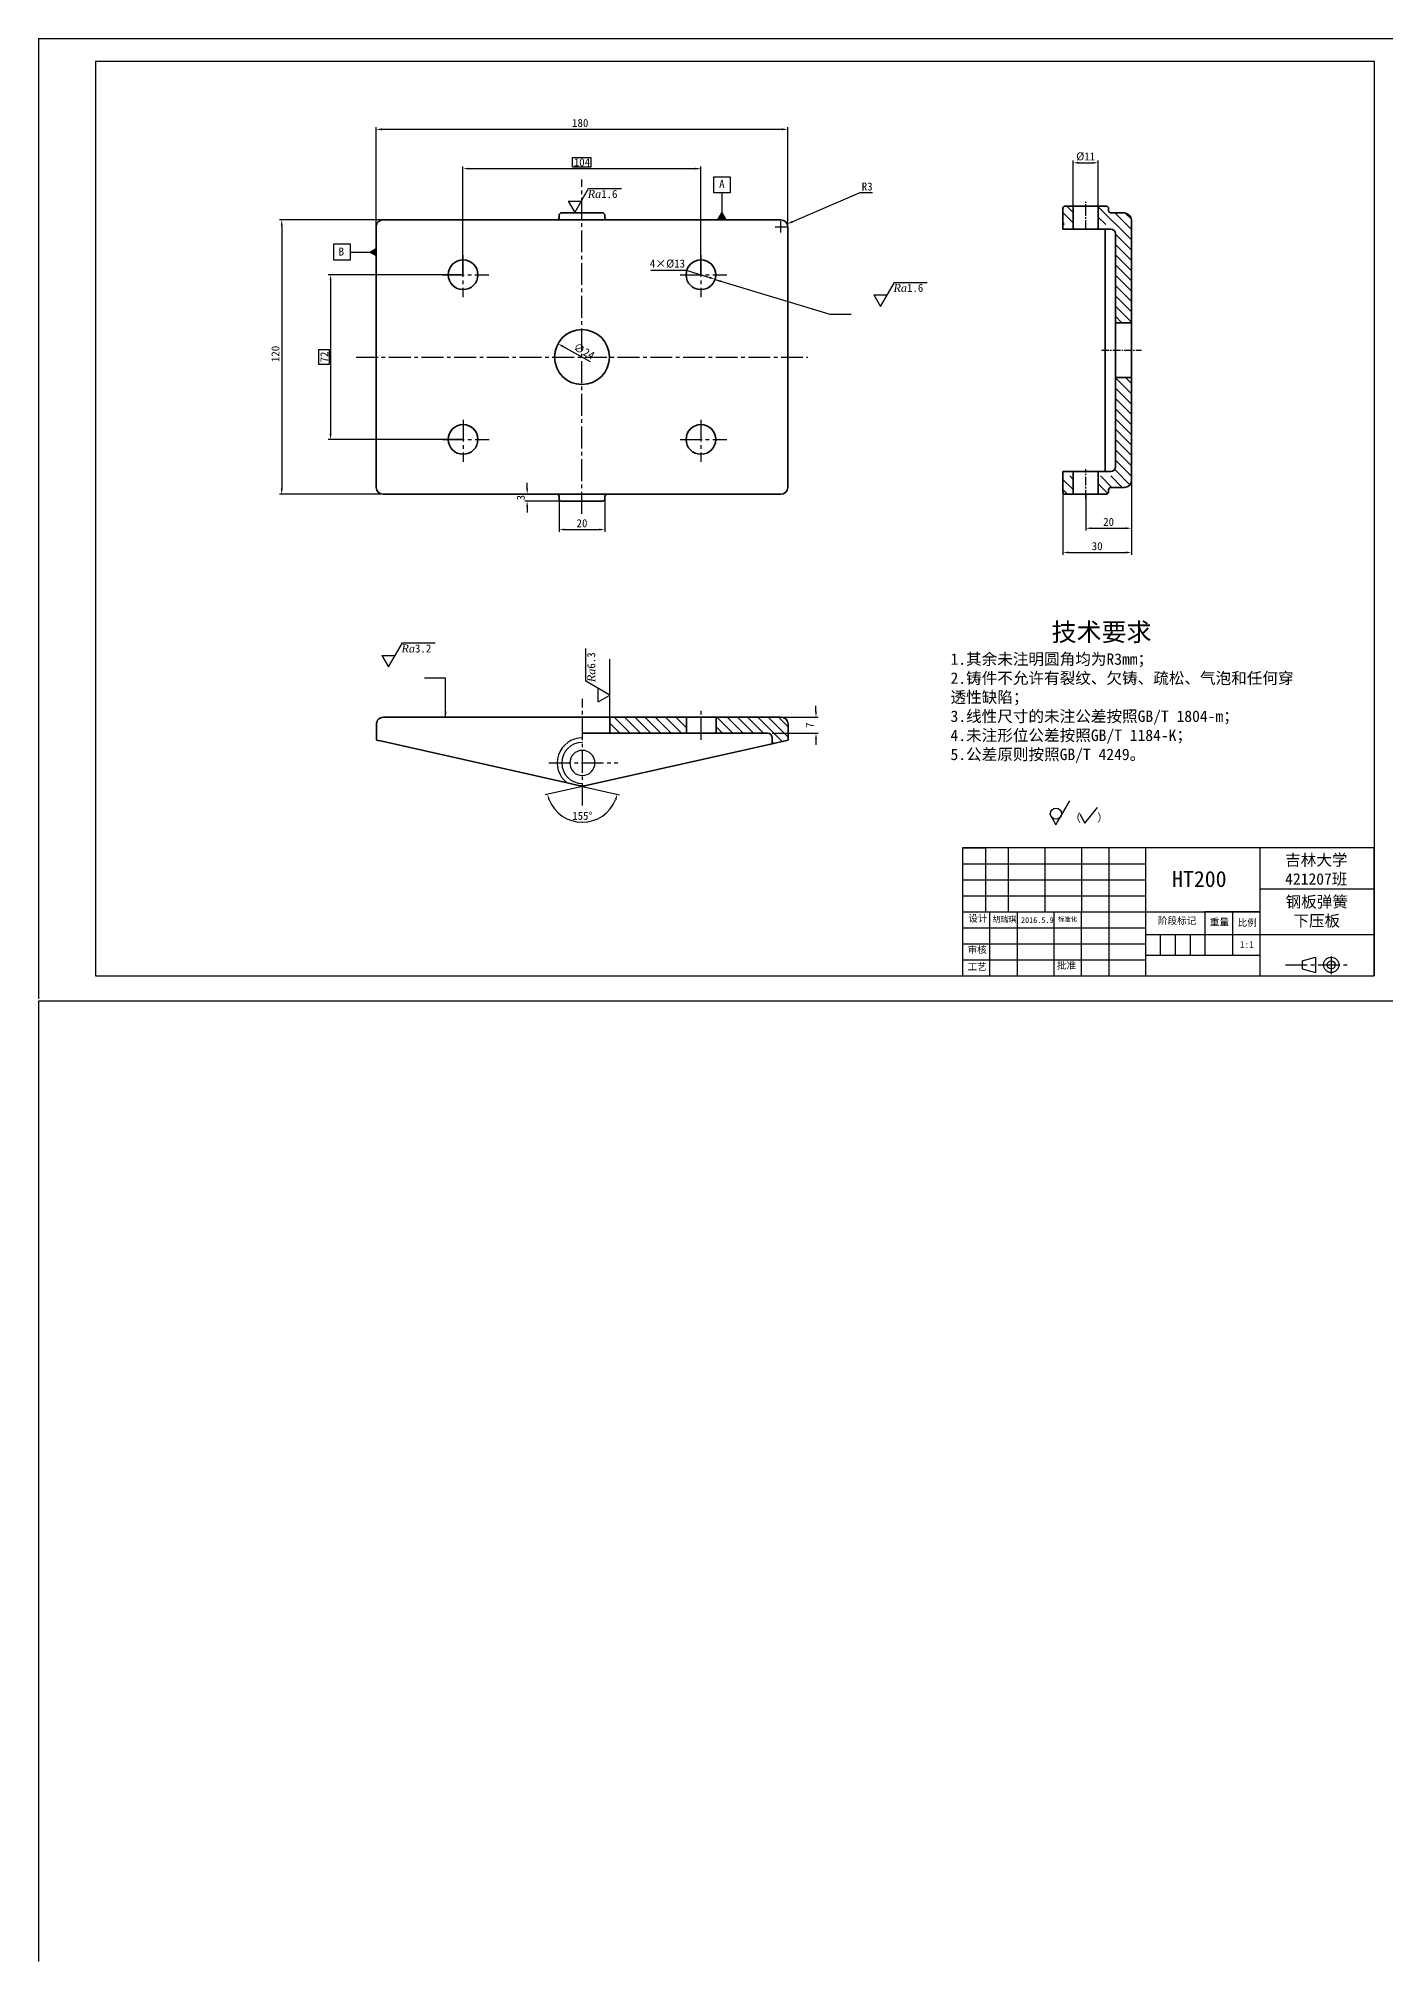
# Model space of a CAD drawing. Header units: millimetres. Extents: x -4667 to 8941, y -1665 to 5310.
# Drawn here: x 344 to 933, y 1433 to 2274 of the extents above; entities that cross this region are included whole.
import ezdxf

# ---------------------------------------------------------------- set-up
doc = ezdxf.new("R2010")
doc.units = ezdxf.units.MM
doc.linetypes.add('ACAD_ISO02W100', pattern=[15, 12, -3])
doc.linetypes.add('CENTER2', pattern=[28.575, 19.05, -3.175, 3.175, -3.175])
for name, color, linetype in [('图层1', 7, 'CONTINUOUS'), ('尺寸', 4, 'CONTINUOUS'), ('文字', 3, 'CONTINUOUS'), ('点划线', 6, 'CENTER2'), ('细实线', 3, 'CONTINUOUS')]:
    doc.layers.add(name, color=color, linetype=linetype)
doc.layers.add('粗实线', color=2, linetype='CONTINUOUS', lineweight=30)
doc.styles.get("Standard").update_dxf_attribs({"font": '', "height": 3.5})
doc.styles.get('Standard').set_extended_font_data('SimSun')
doc.dimstyles.new('无偏差', dxfattribs={"dimtxt": 3.5, "dimasz": 2.5, "dimexe": 1, "dimexo": 0, "dimgap": 1, "dimtad": 1, "dimtoh": 1, "dimdec": 0, "dimzin": 0, "dimdsep": 46, "dimtxsty": 'Standard', "dimcen": 2.5, "dimclrd": 256, "dimadec": 0, "dimazin": 0, "dimtfac": 1, "dimtdec": 0, "dimtofl": 0, "dimtmove": 0, "dimatfit": 3, "dimfxl": 1, "dimtolj": 1, "dimtzin": 0, "dimarcsym": 0})
doc.dimstyles.new('无偏差$0', dxfattribs={"dimtxt": 3.5, "dimasz": 2.5, "dimexe": 1, "dimexo": 0, "dimgap": 1, "dimtad": 1, "dimtoh": 1, "dimdec": 0, "dimzin": 0, "dimdsep": 46, "dimtxsty": 'Standard', "dimcen": 2.5, "dimclrd": 256, "dimadec": 0, "dimazin": 0, "dimtfac": 1, "dimtdec": 0, "dimtofl": 0, "dimtmove": 0, "dimatfit": 3, "dimfxl": 1, "dimtolj": 1, "dimtzin": 0, "dimarcsym": 0})

# ---------------------------------------------------------------- blocks, each defined once
blk = doc.blocks.new('*D182')
at = {"layer": '尺寸', "color": 0, "lineweight": -2, "ltscale": 0.5}
for p, q in [((491.77, 2191.54), (491.77, 2235.13)), ((671.77, 2191.54), (671.77, 2235.13))]:
    blk.add_line(p, q, dxfattribs=at)
at = {"layer": '尺寸', "lineweight": -2, "ltscale": 0.5}
blk.add_line((494.27, 2234.13), (669.27, 2234.13), dxfattribs=at)
at = {"layer": '尺寸', "ltscale": 0.5}
for points in [[(494.27, 2234.55), (494.27, 2233.71), (491.77, 2234.13)], [(669.27, 2234.55), (669.27, 2233.71), (671.77, 2234.13)]]:
    blk.add_solid(points, dxfattribs=at)
at = {"layer": '尺寸', "color": 0, "ltscale": 0.5, "insert": (581, 2236.88), "char_height": 3.5, "attachment_point": 5}
blk.add_mtext('\\A1;180', dxfattribs=at)
blk = doc.blocks.new('*D183')
at = {"layer": '尺寸', "color": 0, "lineweight": -2, "ltscale": 0.5}
for p, q in [((494.77, 2194.54), (449.49, 2194.54)), ((494.77, 2074.54), (449.49, 2074.54))]:
    blk.add_line(p, q, dxfattribs=at)
at = {"layer": '尺寸', "lineweight": -2, "ltscale": 0.5}
blk.add_line((450.49, 2192.04), (450.49, 2077.04), dxfattribs=at)
at = {"layer": '尺寸', "ltscale": 0.5}
for points in [[(450.07, 2192.04), (450.9, 2192.04), (450.49, 2194.54)], [(450.07, 2077.04), (450.9, 2077.04), (450.49, 2074.54)]]:
    blk.add_solid(points, dxfattribs=at)
at = {"layer": '尺寸', "color": 0, "ltscale": 0.5, "insert": (447.74, 2135.9), "char_height": 3.5, "attachment_point": 5, "rotation": 90}
blk.add_mtext('\\A1;120', dxfattribs=at)
blk = doc.blocks.new('*D184')
at = {"layer": '尺寸', "lineweight": -2, "ltscale": 0.5}
for p, q in [((703.22, 2206.34), (673.82, 2193.71)), ((708.73, 2206.34), (703.22, 2206.34))]:
    blk.add_line(p, q, dxfattribs=at)
at = {"layer": '尺寸', "color": 0, "lineweight": -2, "ltscale": 0.5}
for p, q in [((666.27, 2191.54), (671.27, 2191.54)), ((668.77, 2189.04), (668.77, 2194.04))]:
    blk.add_line(p, q, dxfattribs=at)
at = {"layer": '尺寸', "ltscale": 0.5}
blk.add_solid([(673.66, 2194.09), (673.99, 2193.33), (671.53, 2192.72)], dxfattribs=at)
at = {"layer": '尺寸', "color": 0, "ltscale": 0.5, "insert": (706.47, 2209.09), "char_height": 3.5, "attachment_point": 5}
blk.add_mtext('\\A1;R3', dxfattribs=at)
blk = doc.blocks.new('*D185')
at = {"layer": '尺寸', "color": 0, "lineweight": -2, "ltscale": 0.5}
for p, q in [((571.77, 2072.54), (571.77, 2058.1)), ((591.77, 2072.54), (591.77, 2058.1))]:
    blk.add_line(p, q, dxfattribs=at)
at = {"layer": '尺寸', "lineweight": -2, "ltscale": 0.5}
blk.add_line((574.27, 2059.1), (589.27, 2059.1), dxfattribs=at)
at = {"layer": '尺寸', "ltscale": 0.5}
for points in [[(574.27, 2059.52), (574.27, 2058.69), (571.77, 2059.1)], [(589.27, 2059.52), (589.27, 2058.69), (591.77, 2059.1)]]:
    blk.add_solid(points, dxfattribs=at)
at = {"layer": '尺寸', "color": 0, "ltscale": 0.5, "insert": (581.77, 2061.85), "char_height": 3.5, "attachment_point": 5}
blk.add_mtext('\\A1;20', dxfattribs=at)
blk = doc.blocks.new('*D186')
at = {"layer": '尺寸', "color": 0, "lineweight": -2, "ltscale": 0.5}
for p, q in [((529.74, 2170.54), (470.85, 2170.54)), ((529.77, 2098.54), (470.85, 2098.54))]:
    blk.add_line(p, q, dxfattribs=at)
at = {"layer": '尺寸', "lineweight": -2, "ltscale": 0.5}
blk.add_line((471.85, 2168.04), (471.85, 2101.04), dxfattribs=at)
at = {"layer": '尺寸', "ltscale": 0.5}
for points in [[(471.43, 2168.04), (472.26, 2168.04), (471.85, 2170.54)], [(471.43, 2101.04), (472.26, 2101.04), (471.85, 2098.54)]]:
    blk.add_solid(points, dxfattribs=at)
at = {"layer": '尺寸', "color": 0, "ltscale": 0.5, "insert": (469.1, 2134.54), "char_height": 3.5, "attachment_point": 5, "rotation": 90}
blk.add_mtext('\\A1;72', dxfattribs=at)
blk = doc.blocks.new('*D187')
at = {"layer": '尺寸', "color": 0, "lineweight": -2, "ltscale": 0.5}
for p, q in [((529.74, 2170.54), (529.74, 2217.93)), ((633.77, 2170.54), (633.77, 2217.93))]:
    blk.add_line(p, q, dxfattribs=at)
at = {"layer": '尺寸', "lineweight": -2, "ltscale": 0.5}
blk.add_line((532.24, 2216.93), (631.27, 2216.93), dxfattribs=at)
at = {"layer": '尺寸', "ltscale": 0.5}
for points in [[(532.24, 2217.34), (532.24, 2216.51), (529.74, 2216.93)], [(631.27, 2217.34), (631.27, 2216.51), (633.77, 2216.93)]]:
    blk.add_solid(points, dxfattribs=at)
at = {"layer": '尺寸', "color": 0, "ltscale": 0.5, "insert": (581.76, 2219.68), "char_height": 3.5, "attachment_point": 5}
blk.add_mtext('\\A1;104', dxfattribs=at)
blk = doc.blocks.new('*D188')
at = {"layer": '尺寸', "lineweight": -2, "ltscale": 0.5}
blk.add_line((585.43, 2132.49), (573.47, 2139.16), dxfattribs=at)
at = {"layer": '尺寸', "ltscale": 0.5}
blk.add_solid([(573.68, 2139.53), (573.27, 2138.8), (571.29, 2140.38)], dxfattribs=at)
at = {"layer": '尺寸', "color": 0, "ltscale": 0.5, "insert": (582.73, 2137.15), "char_height": 3.5, "attachment_point": 5, "rotation": 330.85156}
blk.add_mtext('\\A1;∅24', dxfattribs=at)
blk = doc.blocks.new('*D189')
at = {"layer": '尺寸', "color": 0, "lineweight": -2, "ltscale": 0.5}
for p, q in [((664.93, 1977.03), (685.09, 1977.03)), ((664.93, 1970.03), (685.09, 1970.03))]:
    blk.add_line(p, q, dxfattribs=at)
at = {"layer": '尺寸', "lineweight": -2, "ltscale": 0.5}
for p, q in [((684.09, 1979.53), (684.09, 1982.03)), ((684.09, 1967.53), (684.09, 1965.03))]:
    blk.add_line(p, q, dxfattribs=at)
at = {"layer": '尺寸', "ltscale": 0.5}
for points in [[(683.68, 1979.53), (684.51, 1979.53), (684.09, 1977.03)], [(683.68, 1967.53), (684.51, 1967.53), (684.09, 1970.03)]]:
    blk.add_solid(points, dxfattribs=at)
at = {"layer": '尺寸', "color": 0, "ltscale": 0.5, "insert": (681.34, 1973.53), "char_height": 3.5, "attachment_point": 5, "rotation": 90}
blk.add_mtext('\\A1;7', dxfattribs=at)
blk = doc.blocks.new('*D190')
at = {"layer": '尺寸', "color": 0, "lineweight": -2, "ltscale": 0.5}
for q in [(565.68, 1943.13), (598.18, 1943.13)]:
    blk.add_line((581.93, 1946.78), q, dxfattribs=at)
at = {"layer": '尺寸', "lineweight": -2, "ltscale": 0.5}
blk.add_arc((581.93, 1946.78), 15.66, 201.83748, 338.16252, dxfattribs=at)
at = {"layer": '尺寸', "ltscale": 0.5}
for points in [[(567, 1940.84), (567.79, 1941.08), (566.65, 1943.35)], [(596.07, 1941.08), (596.86, 1940.84), (597.21, 1943.35)]]:
    blk.add_solid(points, dxfattribs=at)
at = {"layer": '尺寸', "color": 0, "ltscale": 0.5, "insert": (581.93, 1933.87), "char_height": 3.5, "attachment_point": 5, "rotation": 360}
blk.add_mtext('\\A1;155°', dxfattribs=at)
blk = doc.blocks.new('*D191')
at = {"layer": '尺寸', "lineweight": -2, "ltscale": 0.5}
for p, q in [((557.79, 2077.04), (557.79, 2079.54)), ((557.79, 2069.04), (557.79, 2066.54))]:
    blk.add_line(p, q, dxfattribs=at)
at = {"layer": '尺寸', "color": 0, "lineweight": -2, "ltscale": 0.5}
for p, q in [((570.77, 2074.54), (556.79, 2074.54)), ((572.77, 2071.54), (556.79, 2071.54))]:
    blk.add_line(p, q, dxfattribs=at)
at = {"layer": '尺寸', "ltscale": 0.5}
for points in [[(557.37, 2077.04), (558.21, 2077.04), (557.79, 2074.54)], [(557.37, 2069.04), (558.21, 2069.04), (557.79, 2071.54)]]:
    blk.add_solid(points, dxfattribs=at)
at = {"layer": '尺寸', "color": 0, "ltscale": 0.5, "insert": (555.04, 2073.04), "char_height": 3.5, "attachment_point": 5, "rotation": 90}
blk.add_mtext('\\A1;3', dxfattribs=at)
blk = doc.blocks.new('*D243')
at = {"layer": '文字', "lineweight": -2, "ltscale": 0.5}
for p, q in [((611.93, 2172.61), (627.37, 2172.61)), ((627.37, 2172.61), (637.57, 2169.3))]:
    blk.add_line(p, q, dxfattribs=at)
at = {"layer": '文字', "ltscale": 0.5}
blk.add_solid([(637.7, 2169.7), (637.45, 2168.91), (639.95, 2168.53)], dxfattribs=at)
at = {"layer": '文字', "color": 0, "ltscale": 0.5, "insert": (619.15, 2175.36), "char_height": 3.5, "attachment_point": 5}
blk.add_mtext('\\A1;4×%%c13', dxfattribs=at)
blk = doc.blocks.new('*D251')
at = {"layer": '尺寸', "color": 0, "lineweight": -2, "ltscale": 0.5}
for p, q in [((796.53, 2200.54), (796.53, 2220.49)), ((807.53, 2200.54), (807.53, 2220.49))]:
    blk.add_line(p, q, dxfattribs=at)
at = {"layer": '尺寸', "lineweight": -2, "ltscale": 0.5}
blk.add_line((799.03, 2219.49), (805.03, 2219.49), dxfattribs=at)
at = {"layer": '尺寸', "ltscale": 0.5}
for points in [[(799.03, 2219.91), (799.03, 2219.08), (796.53, 2219.49)], [(805.03, 2219.91), (805.03, 2219.08), (807.53, 2219.49)]]:
    blk.add_solid(points, dxfattribs=at)
at = {"layer": '尺寸', "color": 0, "ltscale": 0.5, "insert": (802.03, 2222.24), "char_height": 3.5, "attachment_point": 5}
blk.add_mtext('\\A1;%%c11', dxfattribs=at)
blk = doc.blocks.new('*D252')
at = {"layer": '尺寸', "color": 0, "lineweight": -2, "ltscale": 0.5}
for p, q in [((822.03, 2080.54), (822.03, 2058.68)), ((802.03, 2074.54), (802.03, 2058.68))]:
    blk.add_line(p, q, dxfattribs=at)
at = {"layer": '尺寸', "lineweight": -2, "ltscale": 0.5}
blk.add_line((804.53, 2059.68), (819.53, 2059.68), dxfattribs=at)
at = {"layer": '尺寸', "ltscale": 0.5}
for points in [[(804.53, 2060.09), (804.53, 2059.26), (802.03, 2059.68)], [(819.53, 2060.09), (819.53, 2059.26), (822.03, 2059.68)]]:
    blk.add_solid(points, dxfattribs=at)
at = {"layer": '尺寸', "color": 0, "ltscale": 0.5, "insert": (812.03, 2062.43), "char_height": 3.5, "attachment_point": 5}
blk.add_mtext('\\A1;20', dxfattribs=at)
blk = doc.blocks.new('*D253')
at = {"layer": '尺寸', "color": 0, "lineweight": -2, "ltscale": 0.5}
for p, q in [((822.03, 2080.54), (822.03, 2048.07)), ((792.03, 2075.54), (792.03, 2048.07))]:
    blk.add_line(p, q, dxfattribs=at)
at = {"layer": '尺寸', "lineweight": -2, "ltscale": 0.5}
blk.add_line((794.53, 2049.07), (819.53, 2049.07), dxfattribs=at)
at = {"layer": '尺寸', "ltscale": 0.5}
for points in [[(794.53, 2049.49), (794.53, 2048.66), (792.03, 2049.07)], [(819.53, 2049.49), (819.53, 2048.66), (822.03, 2049.07)]]:
    blk.add_solid(points, dxfattribs=at)
at = {"layer": '尺寸', "color": 0, "ltscale": 0.5, "insert": (807.03, 2051.82), "char_height": 3.5, "attachment_point": 5}
blk.add_mtext('\\A1;30', dxfattribs=at)

msp = doc.modelspace()

# ---------------------------------------------------------------- hatches: boundary and pattern name
at = {"layer": '文字', "ltscale": 0.5}
for points in [[(642.92, 2197.64), (641.32, 2194.87), (644.52, 2194.87)], [(489.01, 2180.44), (491.79, 2178.84), (491.79, 2182.04)]]:
    msp.add_hatch(color=256, dxfattribs=at).paths.add_polyline_path(points)
at = {"layer": '细实线', "ltscale": 0.5}
h = msp.add_hatch(dxfattribs=at)
h.set_pattern_fill('ANSI31', color=256, angle=90, style=0)
h.set_pattern_definition([(135, (807.5342, 2074.537), (-2.245064, -2.245064), [])])
h.paths.add_polyline_path([(796.53, 2200.54), (793.03, 2200.54, 0.414214), (792.03, 2199.54), (792.03, 2197.54), (792.03, 2192.54), (796.53, 2192.54)])
h.paths.add_polyline_path([(796.53, 2082.54), (792.03, 2082.54), (792.03, 2077.54), (792.03, 2075.54, 0.414214), (793.03, 2074.54), (796.53, 2074.54)])
h.paths.add_polyline_path([(822.03, 2125.54), (815.03, 2125.54), (815.03, 2082.54), (807.53, 2082.54), (807.53, 2074.54), (811.03, 2074.54, 0.414214), (812.03, 2075.54), (812.03, 2076.54, -0.414214), (813.03, 2077.54), (819.03, 2077.54, 0.414214), (822.03, 2080.54)])
h.paths.add_polyline_path([(822.03, 2194.54, 0.353202), (819.03, 2197.54), (813.03, 2197.54, -0.414214), (812.03, 2198.54), (812.03, 2199.54, 0.414214), (811.03, 2200.54), (807.53, 2200.54), (807.53, 2192.54), (815.03, 2192.54), (815.03, 2149.54), (822.03, 2149.54)])
h = msp.add_hatch(dxfattribs=at)
h.set_pattern_fill('ANSI31', color=256, angle=90, style=0)
h.set_pattern_definition([(135, (593.9298, 1965.4585), (-2.24506, -2.24506), [])])
h.paths.add_polyline_path([(619, 1970.03), (627.43, 1970.03), (627.43, 1977.03), (619, 1977.03), (593.93, 1977.03), (593.93, 1970.03)])
h.paths.add_polyline_path([(664.93, 1970.03), (664.93, 1965.46), (671.93, 1967.03), (671.93, 1974.03, 0.414214), (668.93, 1977.03), (640.43, 1977.03), (640.43, 1970.03)])

# ---------------------------------------------------------------- linework, layer by layer
at = {"layer": '尺寸', "ltscale": 0.5}
msp.add_line((593.93, 1977.03), (593.93, 2002.49), dxfattribs=at)
for points in [[(577.59, 2221.82), (585.57, 2221.82), (585.57, 2217.53), (577.59, 2217.53)], [(466.67, 2137.8), (471.29, 2137.8), (471.29, 2131.35), (466.67, 2131.35)]]:
    msp.add_lwpolyline(points, close=True, dxfattribs=at)
at = {"layer": '文字', "ltscale": 0.5}
for p, q in [((578.6, 2197.78), (584.66, 2208.28)), ((584.66, 2208.28), (598.98, 2208.28)), ((642.92, 2206.32), (642.92, 2197.64)), ((575.71, 2202.78), (581.48, 2202.78)), ((575.71, 2202.78), (578.6, 2197.78)), ((641.32, 2194.87), (642.92, 2197.64)), ((642.92, 2197.64), (644.52, 2194.87)), ((641.32, 2194.87), (644.52, 2194.87)), ((480.34, 2180.44), (489.01, 2180.44)), ((489.01, 2180.44), (491.79, 2182.04)), ((491.79, 2178.84), (489.01, 2180.44)), ((491.79, 2178.84), (491.79, 2182.04)), ((709.44, 2161.7), (715.21, 2161.7)), ((709.44, 2161.7), (712.32, 2156.7)), ((712.32, 2156.7), (718.38, 2167.2)), ((718.38, 2167.2), (732.7, 2167.2)), ((690.13, 2153.3), (699.44, 2153.3)), ((494.3, 2004), (500.07, 2004)), ((494.3, 2004), (497.18, 1999)), ((497.18, 1999), (503.24, 2009.5)), ((503.24, 2009.5), (517.56, 2009.5)), ((583.41, 1992.77), (583.41, 2007.09)), ((512.84, 1994.32), (522.16, 1994.32)), ((593.91, 1986.71), (583.41, 1992.77)), ((588.91, 1983.82), (588.91, 1989.6)), ((588.91, 1983.82), (593.91, 1986.71)), ((786.14, 1934.91), (789.03, 1929.91)), ((789.03, 1929.91), (795.09, 1940.41)), ((938.12, 1852.87), (344.12, 1852.87))]:
    msp.add_line(p, q, dxfattribs=at)
for points in [[(639.37, 2213.32), (646.52, 2213.32), (646.52, 2206.32), (639.37, 2206.32)], [(473.34, 2176.88), (473.34, 2184.04), (480.34, 2184.04), (480.34, 2176.88)]]:
    msp.add_lwpolyline(points, close=True, dxfattribs=at)
at = {"layer": '点划线', "ltscale": 0.5}
for p, q in [((581.77, 2066.04), (581.77, 2212.26)), ((529.74, 2179.11), (529.74, 2160.69)), ((633.77, 2179.11), (633.77, 2160.69)), ((520.7, 2170.54), (541.11, 2170.54)), ((624.73, 2170.54), (645.14, 2170.54)), ((483.07, 2134.54), (680.54, 2134.54)), ((529.77, 2107.11), (529.77, 2088.69)), ((633.77, 2107.11), (633.77, 2088.69)), ((520.73, 2098.54), (541.14, 2098.54)), ((624.73, 2098.54), (645.14, 2098.54)), ((581.93, 1938.48), (581.93, 1985.03)), ((633.93, 1967.09), (633.93, 1980.21)), ((567.34, 1957.03), (597.44, 1957.03)), ((889.31, 1868.73), (916.72, 1868.73)), ((909.37, 1872.4), (909.37, 1864.6))]:
    msp.add_line(p, q, dxfattribs=at)
at = {"layer": '点划线', "ltscale": 0.2}
for p, q in [((802.03, 2190.58), (802.03, 2202.38)), ((802.03, 2072.68), (802.03, 2085.58))]:
    msp.add_line(p, q, dxfattribs=at)
at = {"layer": '点划线', "ltscale": 0.175}
msp.add_line((808.88, 2137.54), (826.48, 2137.54), dxfattribs=at)
at = {"layer": '粗实线'}
for p, q in [((369.12, 2263.87), (928.12, 2263.87)), ((369.12, 2263.87), (369.12, 1863.87)), ((928.12, 2263.87), (928.12, 1863.87)), ((369.12, 1863.87), (928.12, 1863.87))]:
    msp.add_line(p, q, dxfattribs=at)
at = {"layer": '粗实线', "lineweight": 35, "ltscale": 0.025}
for p, q in [((571.77, 2195.54), (571.77, 2196.54)), ((591.77, 2195.54), (591.77, 2196.54)), ((812.03, 2198.54), (812.03, 2199.54)), ((571.77, 2073.54), (571.77, 2072.54)), ((591.77, 2073.54), (591.77, 2072.54)), ((812.03, 2075.54), (812.03, 2076.54))]:
    msp.add_line(p, q, dxfattribs=at)
at = {"layer": '粗实线', "lineweight": 35, "ltscale": 0.45}
for p, q in [((590.77, 2197.54), (572.77, 2197.54)), ((590.77, 2071.54), (572.77, 2071.54))]:
    msp.add_line(p, q, dxfattribs=at)
at = {"layer": '粗实线', "lineweight": 35, "ltscale": 0.125}
for p, q in [((792.03, 2190.54), (792.03, 2199.54)), ((792.03, 2077.54), (792.03, 2084.54))]:
    msp.add_line(p, q, dxfattribs=at)
at = {"layer": '粗实线', "lineweight": 35, "ltscale": 0.05}
for p, q in [((792.03, 2197.54), (792.03, 2199.54)), ((792.03, 2075.54), (792.03, 2077.54))]:
    msp.add_line(p, q, dxfattribs=at)
at = {"layer": '粗实线', "lineweight": 35, "ltscale": 0.0875}
for p, q in [((796.53, 2200.54), (793.03, 2200.54)), ((811.03, 2200.54), (807.53, 2200.54)), ((796.53, 2074.54), (793.03, 2074.54)), ((811.03, 2074.54), (807.53, 2074.54))]:
    msp.add_line(p, q, dxfattribs=at)
at = {"layer": '粗实线', "lineweight": 35, "ltscale": 0.2}
for p, q in [((796.53, 2190.54), (796.53, 2200.54)), ((807.53, 2190.54), (807.53, 2200.54)), ((796.53, 2074.54), (796.53, 2084.54)), ((807.53, 2074.54), (807.53, 2084.54))]:
    msp.add_line(p, q, dxfattribs=at)
at = {"layer": '粗实线', "lineweight": 35, "ltscale": 0.1375}
for p, q in [((802.03, 2200.54), (796.53, 2200.54)), ((807.53, 2200.54), (802.03, 2200.54)), ((802.03, 2190.54), (796.53, 2190.54)), ((807.53, 2190.54), (802.03, 2190.54)), ((802.03, 2084.54), (796.53, 2084.54)), ((807.53, 2084.54), (802.03, 2084.54)), ((802.03, 2074.54), (796.53, 2074.54)), ((807.53, 2074.54), (802.03, 2074.54))]:
    msp.add_line(p, q, dxfattribs=at)
at = {"layer": '粗实线', "lineweight": 35, "ltscale": 0.15}
for p, q in [((819.03, 2197.54), (813.03, 2197.54)), ((819.03, 2077.54), (813.03, 2077.54))]:
    msp.add_line(p, q, dxfattribs=at)
at = {"layer": '粗实线', "lineweight": 35}
for p, q in [((491.77, 2077.54), (491.77, 2191.54)), ((668.77, 2194.54), (494.77, 2194.54)), ((671.77, 2191.54), (671.77, 2077.54)), ((810.46, 2084.54), (810.46, 2190.54)), ((815.03, 2149.54), (815.03, 2188.54)), ((822.03, 2194.54), (822.03, 2149.54)), ((815.03, 2125.54), (815.03, 2149.54)), ((822.03, 2149.54), (822.03, 2125.54)), ((815.03, 2086.54), (815.03, 2125.54)), ((822.03, 2125.54), (822.03, 2080.54)), ((668.77, 2074.54), (494.77, 2074.54)), ((581.93, 1977.03), (494.93, 1977.03)), ((593.93, 1977.03), (619, 1977.03)), ((668.93, 1977.03), (640.43, 1977.03)), ((593.93, 1970.03), (619, 1970.03)), ((662.93, 1970.03), (640.43, 1970.03)), ((494.93, 1966.36), (575.26, 1948.28)), ((584.12, 1947.28), (664.93, 1965.46))]:
    msp.add_line(p, q, dxfattribs=at)
at = {"layer": '粗实线', "lineweight": 35, "ltscale": 0.1125}
for p, q in [((796.53, 2190.54), (792.03, 2190.54)), ((796.53, 2084.54), (792.03, 2084.54))]:
    msp.add_line(p, q, dxfattribs=at)
at = {"layer": '粗实线', "lineweight": 35, "ltscale": 0.1875}
for p, q in [((813.03, 2190.54), (807.53, 2190.54)), ((813.03, 2084.54), (807.53, 2084.54))]:
    msp.add_line(p, q, dxfattribs=at)
at = {"layer": '粗实线', "lineweight": 35, "ltscale": 0.175}
for p, q in [((815.03, 2149.54), (822.03, 2149.54)), ((815.03, 2125.54), (822.03, 2125.54)), ((593.93, 1970.03), (593.93, 1977.03)), ((627.43, 1970.03), (627.43, 1977.03)), ((640.43, 1970.03), (640.43, 1977.03)), ((491.93, 1974.03), (491.93, 1967.03)), ((671.93, 1974.03), (671.93, 1967.03))]:
    msp.add_line(p, q, dxfattribs=at)
at = {"layer": '粗实线', "lineweight": 35, "ltscale": 0.3}
for p, q in [((581.93, 1977.03), (593.93, 1977.03)), ((593.93, 1970.03), (581.93, 1970.03))]:
    msp.add_line(p, q, dxfattribs=at)
at = {"layer": '粗实线', "lineweight": 35, "ltscale": 0.210828}
for p, q in [((627.43, 1977.03), (619, 1977.03)), ((627.43, 1970.03), (619, 1970.03))]:
    msp.add_line(p, q, dxfattribs=at)
at = {"layer": '粗实线', "lineweight": 35, "ltscale": 0.1625}
for p, q in [((627.43, 1977.03), (633.93, 1977.03)), ((633.93, 1977.03), (640.43, 1977.03)), ((633.93, 1970.03), (627.43, 1970.03)), ((640.43, 1970.03), (633.93, 1970.03))]:
    msp.add_line(p, q, dxfattribs=at)
at = {"layer": '粗实线', "lineweight": 35, "ltscale": 0.114375}
msp.add_line((664.93, 1968.03), (664.93, 1965.46), dxfattribs=at)
at = {"layer": '粗实线', "lineweight": 35, "ltscale": 0.076875}
msp.add_line((491.93, 1967.03), (494.93, 1966.36), dxfattribs=at)
at = {"layer": '粗实线', "lineweight": 35, "ltscale": 0.179375}
msp.add_line((671.93, 1967.03), (664.93, 1965.46), dxfattribs=at)
at = {"layer": '粗实线', "lineweight": 35, "ltscale": 0.114565}
msp.add_line((575.26, 1948.28), (579.73, 1947.28), dxfattribs=at)
at = {"layer": '粗实线', "color": 2, "linetype": 'Continuous', "lineweight": 30}
for p, q in [((748.18, 1919.85), (748.18, 1863.87)), ((928.12, 1919.85), (748.18, 1919.85)), ((748.18, 1919.85), (758.17, 1919.85)), ((748.18, 1919.85), (748.18, 1912.85)), ((758.17, 1919.85), (758.17, 1891.86)), ((768.17, 1919.85), (768.17, 1891.86)), ((784.17, 1919.85), (784.17, 1891.86)), ((800.16, 1919.85), (800.16, 1891.86)), ((812.16, 1919.85), (812.16, 1863.87)), ((828.15, 1919.85), (828.15, 1863.87)), ((878.14, 1919.85), (878.14, 1863.87)), ((928.12, 1863.87), (928.12, 1919.85)), ((928.12, 1863.87), (928.12, 1919.85)), ((928.12, 1901.86), (878.14, 1901.86)), ((748.18, 1898.86), (828.15, 1898.86)), ((748.18, 1891.86), (878.14, 1891.86)), ((748.18, 1884.86), (828.15, 1884.86)), ((760.17, 1863.87), (760.17, 1891.86)), ((772.17, 1863.87), (772.17, 1891.86)), ((788.16, 1863.87), (788.16, 1891.86)), ((800.16, 1863.87), (800.16, 1891.86)), ((854.14, 1891.86), (854.14, 1872.87)), ((878.14, 1891.86), (854.14, 1891.86)), ((866.14, 1891.86), (866.14, 1872.87)), ((928.12, 1881.86), (828.15, 1881.86)), ((834.65, 1881.86), (834.65, 1872.87)), ((841.15, 1881.86), (841.15, 1872.87)), ((847.65, 1881.86), (847.65, 1872.87)), ((928.12, 1863.87), (928.12, 1881.86)), ((878.14, 1872.87), (828.15, 1872.87)), ((748.18, 1863.87), (760.17, 1863.87))]:
    msp.add_line(p, q, dxfattribs=at)
at = {"layer": '粗实线', "ltscale": 0.5}
for p, q in [((896.64, 1870.48), (902.45, 1872.09)), ((896.64, 1870.48), (896.64, 1866.97)), ((902.45, 1872.09), (902.45, 1865.36)), ((896.64, 1866.97), (902.45, 1865.36))]:
    msp.add_line(p, q, dxfattribs=at)
at = {"layer": '粗实线', "lineweight": 35}
for centre, radius in [((529.77, 2170.54), 6.5), ((633.77, 2170.54), 6.5), ((581.77, 2134.54), 12), ((529.77, 2098.54), 6.5), ((633.77, 2098.54), 6.5)]:
    msp.add_circle(centre, radius, dxfattribs=at)
at = {"layer": '粗实线', "ltscale": 0.5}
for radius in [3.36, 1.75]:
    msp.add_circle((909.37, 1868.73), radius, dxfattribs=at)
at = {"layer": '粗实线', "lineweight": 35}
for centre, radius, start, end in [((570.77, 2195.54), 1, 270, 0), ((572.77, 2196.54), 1, 90, 180.00001), ((590.77, 2196.54), 1, 0, 90), ((592.77, 2195.54), 1, 180.00001, 270), ((818.68, 2194.18), 3.38, 6.09333, 83.90667), ((494.77, 2191.54), 3, 90, 180.00001), ((668.77, 2191.54), 3, 0, 90), ((813.03, 2188.54), 2, 360, 90), ((813.03, 2086.54), 2, 270, 0), ((494.77, 2077.54), 3, 180.00001, 270), ((668.77, 2077.54), 3, 270, 0), ((819.03, 2080.54), 3, 270, 0), ((570.77, 2073.54), 1, 0, 90), ((572.77, 2072.54), 1, 180.00001, 270), ((590.77, 2072.54), 1, 270, 0), ((592.77, 2073.54), 1, 90, 180.00001), ((494.93, 1974.03), 3, 90, 180.00001), ((668.93, 1974.03), 3, 0, 90), ((662.93, 1968.03), 2, 0, 90), ((581.9, 1957.04), 10, 257.31957, 270.18686), ((581.93, 1957.03), 10, 270, 282.68038)]:
    msp.add_arc(centre, radius, start, end, dxfattribs=at)
at = {"layer": '粗实线', "lineweight": 35, "ltscale": 0.0875}
for centre, start, end in [((793.03, 2199.54), 90, 180), ((811.03, 2199.54), 0, 90), ((811.03, 2075.54), 270, 0)]:
    msp.add_arc(centre, 1, start, end, dxfattribs=at)
at = {"layer": '粗实线', "lineweight": 35, "ltscale": 0.15}
msp.add_arc((813.03, 2198.54), 1, 180, 270, dxfattribs=at)
at = {"layer": '粗实线', "lineweight": 35, "ltscale": 0.025}
msp.add_arc((813.03, 2076.54), 1, 90, 180, dxfattribs=at)
at = {"layer": '粗实线', "lineweight": 35, "ltscale": 0.05}
msp.add_arc((793.03, 2075.54), 1, 180, 270, dxfattribs=at)
at = {"layer": '粗实线', "ltscale": 0.5}
for radius, start, end in [(11, 89.99998, 232.6994), (9, 89.99995, 269.99995), (5.5, 89.99995, 269.99995), (5.5, 270, 90)]:
    msp.add_arc((581.93, 1957.03), radius, start, end, dxfattribs=at)
at = {"layer": '细实线'}
for p, q in [((344.12, 2273.87), (938.12, 2273.87)), ((344.12, 2273.87), (344.12, 1853.87)), ((344.12, 1852.87), (344.12, 1432.87))]:
    msp.add_line(p, q, dxfattribs=at)
at = {"layer": '细实线', "ltscale": 0.5}
for p, q in [((799.49, 1934.76), (801.65, 1930.72)), ((801.65, 1930.72), (807.11, 1937.49))]:
    msp.add_line(p, q, dxfattribs=at)
at = {"layer": '细实线', "color": 3, "linetype": 'Continuous', "lineweight": -3}
for p, q in [((748.18, 1912.85), (828.15, 1912.85)), ((748.18, 1905.86), (828.15, 1905.86)), ((748.18, 1877.86), (828.15, 1877.86)), ((748.18, 1870.87), (828.15, 1870.87))]:
    msp.add_line(p, q, dxfattribs=at)
at = {"layer": '细实线', "ltscale": 0.5}
msp.add_circle((789.06, 1934.82), 2.42, dxfattribs=at)

# ---------------------------------------------------------------- texts
at = {"layer": '图层1', "color": 3, "linetype": 'ACAD_ISO02W100', "lineweight": -3, "insert": (889.23, 1917.13), "char_height": 2.4992, "width": 45.6676, "attachment_point": 1}
msp.add_mtext('{\\fSimSun|b0|i0|c134|p2;\\H2x;吉林大学\\P421207班}', dxfattribs=at)
at = {"layer": '图层1', "color": 3, "linetype": 'Continuous', "lineweight": -3, "attachment_point": 1}
for s, insert, char_height, width in [('{\\fSimSun|b0|i0|c134|p2;HT200}', (839.8, 1909.79), 6.9978, 42.8123), ('{\\H1.667x;钢板弹簧\\P 下压板}', (889.43, 1898.84), 2.9991, 45.8271), ('{\\fSimSun|b0|i0|c134|p2;2016.5.9}', (773.72, 1889.56), 2.4992, 14.8397), ('{\\fSimSun|b0|i0|c134|p2;阶段标记}', (833.58, 1889.54), 2.9991, 23.5644), ('{\\fSimSun|b0|i0|c134|p2;重量}', (856.31, 1888.94), 2.9991, 9.8586), ('{\\fSimSun|b0|i0|c134|p2;比例}', (868.45, 1888.7), 2.9991, 10.4597), ('{\\fSimSun|b0|i0|c134|p2;1:1}', (869.41, 1879.09), 2.9991, 10.2192)]:
    msp.add_mtext(s, dxfattribs=dict(at, insert=insert, char_height=char_height, width=width))
at = {"layer": '尺寸', "ltscale": 0.5, "char_height": 3.5, "width": 18.064, "attachment_point": 1}
for s, insert in [('{\\fTimes New Roman|b0|i1|c238|p18;Ra}1.6', (584.28, 2207.62)), ('{\\fTimes New Roman|b0|i1|c238|p18;Ra}1.6', (718, 2166.54)), ('{\\fTimes New Roman|b0|i1|c238|p18;Ra}3.2', (502.86, 2008.84))]:
    msp.add_mtext(s, dxfattribs=dict(at, insert=insert))
at = {"layer": '尺寸', "ltscale": 0.5, "insert": (584.07, 1992.39), "char_height": 3.5, "width": 18.064, "attachment_point": 1, "rotation": 90}
msp.add_mtext('{\\fTimes New Roman|b0|i1|c238|p18;Ra}6.3', dxfattribs=at)
at = {"layer": '文字', "ltscale": 0.5, "char_height": 3.5, "width": 4.6861, "attachment_point": 1}
for s, insert in [('A', (641.75, 2212.03)), ('B', (475.36, 2182.41))]:
    msp.add_mtext(s, dxfattribs=dict(at, insert=insert))
at = {"layer": '文字', "linetype": 'Continuous', "lineweight": -3, "insert": (742.91, 2018.31), "char_height": 2.4992, "width": 154.1638, "attachment_point": 1}
msp.add_mtext('{\\fSimSun|b0|i0|c134|p54;\\H2x;             \\H1.601x;技术要求\\P\\fSimSun|b0|i0|c134|p2;\\H0.6248x;1.其余未注明圆角均为R3mm；\\P2.铸件不允许有裂纹、欠铸、疏松、气泡和任何穿透性缺陷；\\P3.线性尺寸的未注公差按照GB/T 1804-m；\\P4.未注形位公差按照GB/T 1184-K；\\P5.公差原则按照GB/T 4249。}', dxfattribs=at)
at = {"layer": '粗实线', "color": 3, "linetype": 'Continuous', "lineweight": -3, "attachment_point": 1}
for s, insert, char_height, width in [('{\\fSimSun|b0|i0|c134|p54;\\H1.2x;设计}', (750.69, 1890.55), 2.4992, 10.6329), ('{\\fSimSun|b0|i0|c134|p2;标准化}', (789.9, 1889.72), 1.9994, 10.27), ('{\\fSimSun|b0|i0|c134|p54;审核}', (750.36, 1876.83), 2.9991, 10.1899), ('{\\fSimSun|b0|i0|c134|p54;工艺}', (750.36, 1869.42), 2.9991, 10.0791), ('{\\fSimSun|b0|i0|c134|p54;批准}', (789.46, 1869.97), 2.9991, 9.4146)]:
    msp.add_mtext(s, dxfattribs=dict(at, insert=insert, char_height=char_height, width=width))
at = {"layer": '细实线', "ltscale": 0.5, "insert": (797.75, 1935.14), "char_height": 3.5, "attachment_point": 1}
msp.add_mtext_dynamic_manual_height_columns('{\\H0.95833x;(   )}', width=19.5269, gutter_width=17.5, heights=[0], dxfattribs=at)
at = {"layer": '细实线', "insert": (761.22, 1889.91), "char_height": 2.5, "width": 15.0266, "attachment_point": 1}
msp.add_mtext('胡瑞琪{\\fￋￎￌﾣﾤ|b0|i0|c134|p2; }', dxfattribs=at)

# ---------------------------------------------------------------- dimensions: what is measured, and where the dimension line sits
at = {"layer": '尺寸', "ltscale": 0.5}
dim = msp.add_linear_dim(base=(671.77, 2234.13), p1=(491.77, 2191.54), p2=(671.77, 2191.54), dimstyle='无偏差$0', dxfattribs=at)
dim.commit()
dim.dimension.update_dxf_attribs({"geometry": '*D182', "text_midpoint": (581, 2234.13), "dimtype": 160})
for base, p1, p2, picture, middle in [((633.77, 2216.93), (529.74, 2170.54), (633.77, 2170.54), '*D187', (581.76, 2219.68)), ((822.03, 2049.07), (792.03, 2075.54), (822.03, 2080.54), '*D253', (807.03, 2051.82)), ((822.03, 2059.68), (802.03, 2074.54), (822.03, 2080.54), '*D252', (812.03, 2062.43)), ((591.77, 2059.1), (571.77, 2072.54), (591.77, 2072.54), '*D185', (581.77, 2061.85))]:
    dim = msp.add_linear_dim(base=base, p1=p1, p2=p2, dimstyle='无偏差$0', dxfattribs=at)
    dim.commit()
    dim.dimension.update_dxf_attribs({"geometry": picture, "text_midpoint": middle})
dim = msp.add_linear_dim(base=(807.53, 2219.49), p1=(796.53, 2200.54), p2=(807.53, 2200.54), text='%%c11', dimstyle='无偏差$0', dxfattribs=at)
dim.commit()
dim.dimension.update_dxf_attribs({"geometry": '*D251', "text_midpoint": (802.03, 2222.24)})
dim = msp.add_radius_dim(center=(668.77, 2191.54), mpoint=(671.53, 2192.72), dimstyle='无偏差', dxfattribs=at)
dim.commit()
dim.dimension.update_dxf_attribs({"geometry": '*D184', "text_midpoint": (706.47, 2206.34), "dimtype": 164})
for base, p1, p2, picture, middle in [((450.49, 2074.54), (494.77, 2194.54), (494.77, 2074.54), '*D183', (450.49, 2135.9)), ((557.79, 2074.54), (572.77, 2071.54), (570.77, 2074.54), '*D191', (557.79, 2073.04))]:
    dim = msp.add_linear_dim(base=base, p1=p1, p2=p2, angle=90, dimstyle='无偏差$0', dxfattribs=at)
    dim.commit()
    dim.dimension.update_dxf_attribs({"geometry": picture, "text_midpoint": middle, "dimtype": 160})
for base, p1, p2, picture, middle in [((471.85, 2098.54), (529.74, 2170.54), (529.77, 2098.54), '*D186', (469.1, 2134.54)), ((684.09, 1977.03), (664.93, 1970.03), (664.93, 1977.03), '*D189', (681.34, 1973.53))]:
    dim = msp.add_linear_dim(base=base, p1=p1, p2=p2, angle=90, dimstyle='无偏差$0', dxfattribs=at)
    dim.commit()
    dim.dimension.update_dxf_attribs({"geometry": picture, "text_midpoint": middle})
dim = msp.add_diameter_dim_2p(p1=(592.25, 2128.69), p2=(571.29, 2140.38), dimstyle='无偏差', dxfattribs=at)
dim.commit()
dim.dimension.update_dxf_attribs({"geometry": '*D188', "text_midpoint": (581.39, 2134.75), "dimtype": 163})
dim = msp.add_angular_dim_2l(base=(575.12, 1932.68), line1=((584.12, 1947.28), (664.93, 1965.46)), line2=((494.93, 1966.36), (575.26, 1948.28)), dimstyle='无偏差', dxfattribs=at)
dim.commit()
dim.dimension.update_dxf_attribs({"geometry": '*D190', "text_midpoint": (581.93, 1933.87)})
at = {"layer": '文字', "ltscale": 0.5}
dim = msp.add_diameter_dim_2p(p1=(627.59, 2172.54), p2=(639.95, 2168.53), text='4×%%c13', dimstyle='无偏差', dxfattribs=at)
dim.commit()
dim.dimension.update_dxf_attribs({"geometry": '*D243', "text_midpoint": (619.15, 2172.61), "dimtype": 163})

# ---------------------------------------------------------------- leaders
for points in [[(639.99, 2168.41), (690.13, 2153.3)], [(522.16, 1977.03), (522.16, 1994.32)]]:
    msp.add_leader(points, dimstyle='无偏差', override={"dimgap": 1, "dimtad": 0}, dxfattribs=at)

doc.saveas('drawing.dxf')
